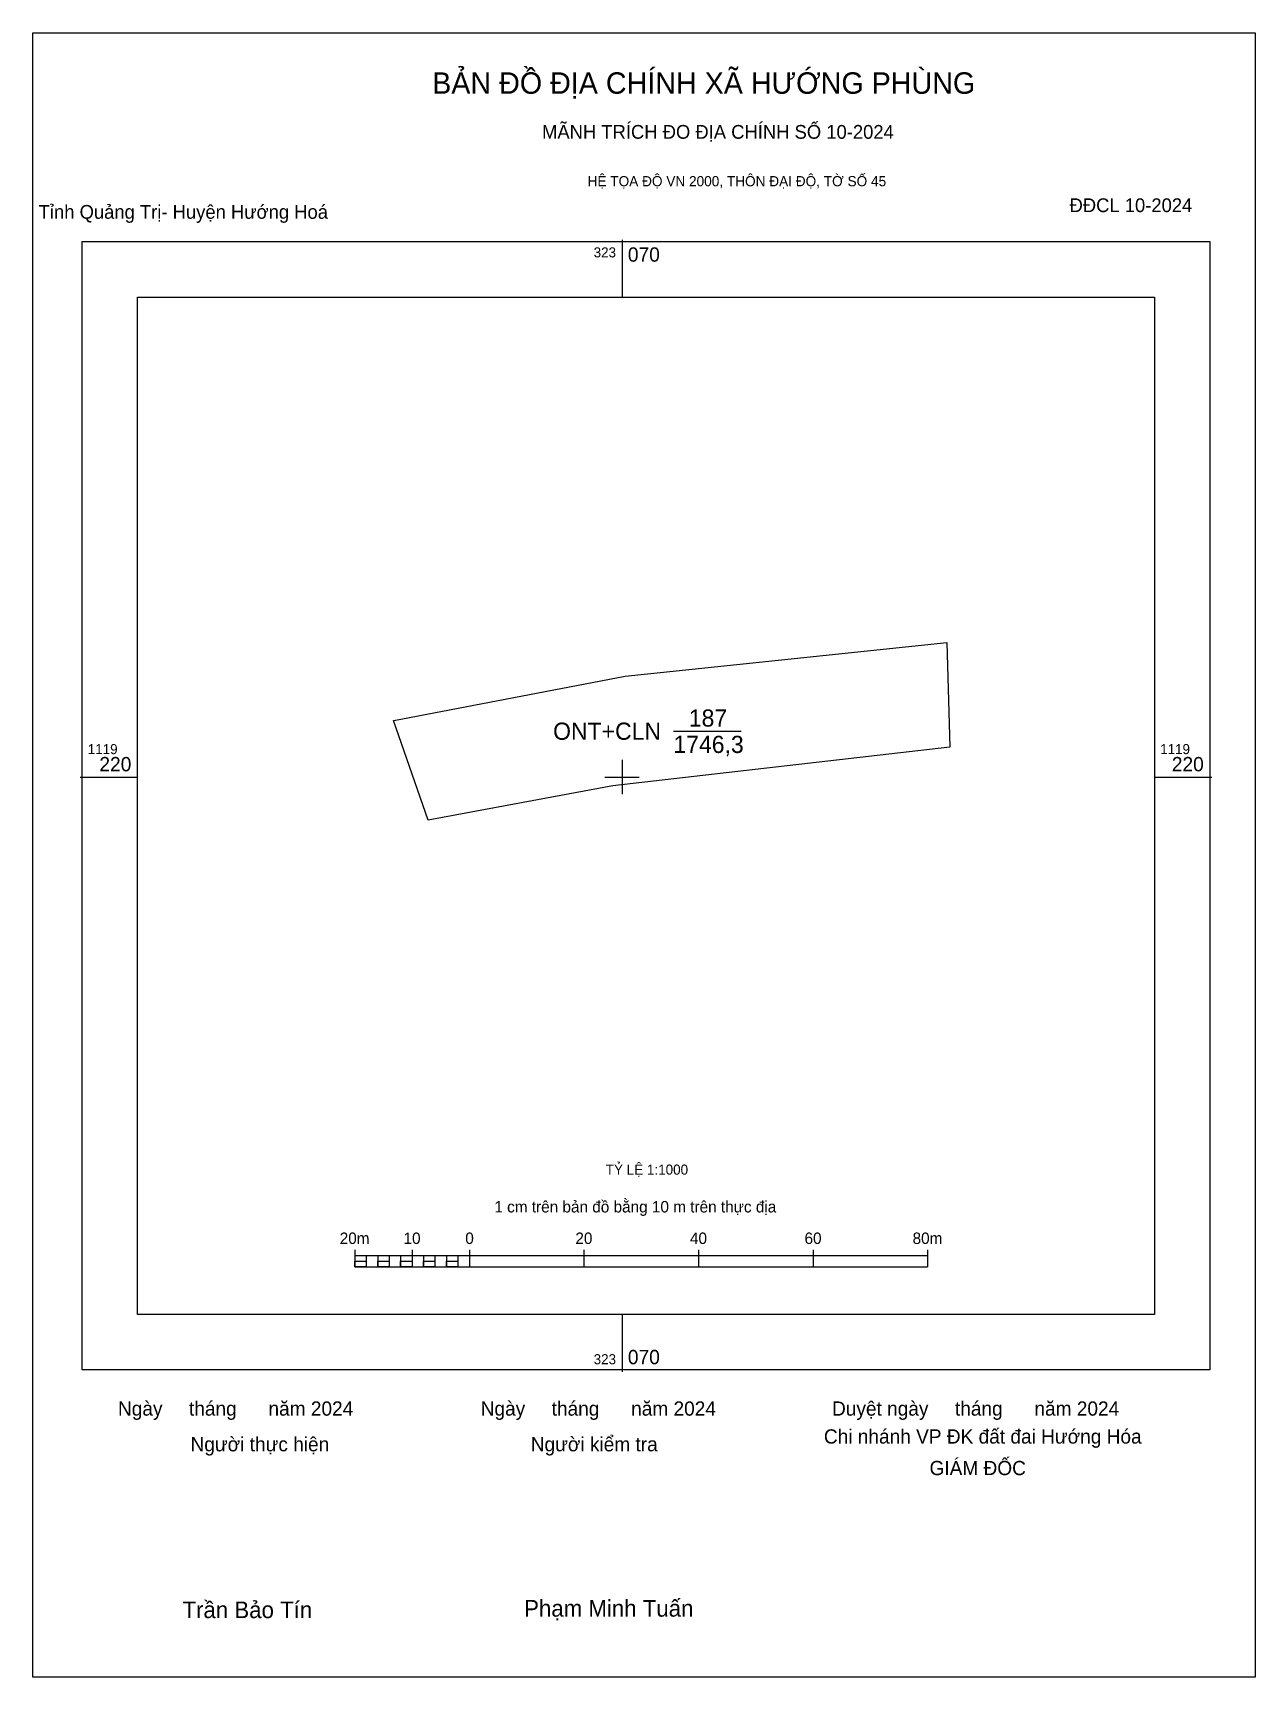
# Model space of a CAD drawing. Extents: x 533912 to 534126, y 1849610 to 1849896.
import ezdxf

# ---------------------------------------------------------------- set-up
doc = ezdxf.new("R2010")
doc.units = 0
for name, color, linetype in [('Level 10', 7, 'Continuous'), ('Level 13', 7, 'Continuous'), ('Level 15', 7, 'Continuous'), ('Level 27', 7, 'Continuous'), ('Level 6', 7, 'Continuous'), ('Level 62', 7, 'Continuous'), ('Level 63', 7, 'Continuous'), ('Level 9', 7, 'Continuous')]:
    doc.layers.add(name, color=color, linetype=linetype)

msp = doc.modelspace()

# ---------------------------------------------------------------- linework, layer by layer
at = {"layer": 'Level 10'}
msp.add_lwpolyline([(533975.21, 1849776.5), (533975.23, 1849776.5), (534015.61, 1849784.2), (534042.9, 1849787.08), (534071.76, 1849790.12), (534072.32, 1849771.83), (534013.5, 1849765.09), (533981.24, 1849759.11)], close=True, dxfattribs=at)
at = {"layer": 'Level 15'}
msp.add_lwpolyline([(533912.24, 1849896.48), (534125.59, 1849896.48), (534125.59, 1849609.56), (533912.24, 1849609.56)], close=True, dxfattribs=at)
at = {"layer": 'Level 27'}
for p, q in [((534042.9, 1849787.08), (534042.9, 1849787.09)), ((533975.23, 1849776.5), (533975.22, 1849776.51)), ((534072.32, 1849771.83), (534072.32, 1849771.82)), ((533981.24, 1849759.11), (533981.24, 1849759.1))]:
    msp.add_line(p, q, dxfattribs=at)
at = {"layer": 'Level 62'}
msp.add_lwpolyline([(533930.51, 1849850.36), (534108.02, 1849850.36), (534108.02, 1849672.85), (533930.51, 1849672.85)], close=True, dxfattribs=at)
at = {"layer": 'Level 63'}
for p, q in [((534015.1, 1849860.36), (534015.1, 1849850.36)), ((534024.05, 1849774.62), (534035.88, 1849774.62)), ((534015.1, 1849769.62), (534015.1, 1849763.62)), ((533920.51, 1849766.62), (533930.51, 1849766.62)), ((534012.1, 1849766.62), (534018.1, 1849766.62)), ((534108.02, 1849766.62), (534118.02, 1849766.62)), ((533968.43, 1849684.14), (533968.43, 1849681.14)), ((533978.43, 1849684.14), (533978.43, 1849681.14)), ((533988.43, 1849684.14), (533988.43, 1849681.14)), ((534008.43, 1849684.14), (534008.43, 1849681.14)), ((534028.43, 1849684.14), (534028.43, 1849681.14)), ((534048.43, 1849684.14), (534048.43, 1849681.14)), ((534068.43, 1849684.14), (534068.43, 1849681.14)), ((533968.43, 1849683.14), (534068.43, 1849683.14)), ((533968.43, 1849681.14), (534068.43, 1849681.14)), ((533970.43, 1849683.14), (533970.43, 1849681.14)), ((533972.43, 1849683.14), (533972.43, 1849681.14)), ((533974.43, 1849683.14), (533974.43, 1849681.14)), ((533976.43, 1849683.14), (533976.43, 1849681.14)), ((533978.43, 1849683.14), (533978.43, 1849681.14)), ((533980.43, 1849683.14), (533980.43, 1849681.14)), ((533982.43, 1849683.14), (533982.43, 1849681.14)), ((533984.43, 1849683.14), (533984.43, 1849681.14)), ((533986.43, 1849683.14), (533986.43, 1849681.14)), ((533988.43, 1849683.14), (533988.43, 1849681.14)), ((534015.1, 1849672.85), (534015.1, 1849662.85))]:
    msp.add_line(p, q, dxfattribs=at)
for points in [[(533920.82, 1849860.05), (534117.71, 1849860.05), (534117.71, 1849663.16), (533920.82, 1849663.16)], [(533968.43, 1849682.14), (533970.43, 1849682.14), (533970.43, 1849681.14), (533968.43, 1849681.14)], [(533968.43, 1849682.14), (533970.43, 1849682.14), (533970.43, 1849681.14), (533968.43, 1849681.14)], [(533972.43, 1849682.14), (533974.43, 1849682.14), (533974.43, 1849681.14), (533972.43, 1849681.14)], [(533976.43, 1849682.14), (533978.43, 1849682.14), (533978.43, 1849681.14), (533976.43, 1849681.14)], [(533980.43, 1849682.14), (533982.43, 1849682.14), (533982.43, 1849681.14), (533980.43, 1849681.14)], [(533984.43, 1849682.14), (533986.43, 1849682.14), (533986.43, 1849681.14), (533984.43, 1849681.14)]]:
    msp.add_lwpolyline(points, close=True, dxfattribs=at)

# ---------------------------------------------------------------- texts
at = {"layer": 'Level 13'}
for s, p in [('187', (534026.74, 1849775.42)), ('ONT+CLN', (534003.05, 1849773.12)), ('1746,3', (534024.05, 1849770.82))]:
    msp.add_text(s, height=3, dxfattribs=at).set_placement(p)
at = {"layer": 'Level 6'}
msp.add_text('TỶ LỆ 1:1000', height=1.7579, dxfattribs=at).set_placement((534012.24, 1849697.24))
at = {"layer": 'Level 63'}
for s, height, p in [('BẢN ĐỒ ĐỊA CHÍNH XÃ HƯỚNG PHÙNG', 3.7437, (533981.94, 1849885.85)), ('MÃNH TRÍCH ĐO ĐỊA CHÍNH SỐ 10-2024', 2.4022, (534001.12, 1849878)), ('HỆ TỌA ĐỘ VN 2000, THÔN ĐẠI ĐỘ, TỜ SỐ 45', 1.7782, (534009.07, 1849869.71)), ('323', 1.75, (534010.13, 1849857.3)), ('070', 2.5, (534016.1, 1849856.55)), ('1119', 1.75, (533921.82, 1849770.62)), ('1119', 1.75, (534109.02, 1849770.62)), ('220', 2.5, (533923.85, 1849767.62)), ('220', 2.5, (534111.05, 1849767.62)), ('1 cm trên bản đồ bằng 10 m trên thực địa', 2, (533992.79, 1849690.64)), ('20m', 2, (533965.8, 1849685.14)), ('10', 2, (533976.94, 1849685.14)), ('0', 2, (533987.72, 1849685.14)), ('20', 2, (534006.94, 1849685.14)), ('40', 2, (534026.94, 1849685.14)), ('60', 2, (534046.94, 1849685.14)), ('80m', 2, (534065.8, 1849685.14)), ('070', 2.5, (534016.1, 1849664.16)), ('323', 1.75, (534010.13, 1849664.16)), ('Ngày     tháng      năm 2024', 2.4883, (533927.1, 1849655.18)), ('Ngày     tháng      năm 2024', 2.4883, (533990.41, 1849655.18)), ('Duyệt ngày     tháng      năm 2024', 2.4883, (534051.74, 1849655.18)), ('Người kiểm tra', 2.4883, (533999.15, 1849648.96)), ('Chi nhánh VP ĐK đất đai Hướng Hóa', 2.4883, (534050.32, 1849650.31)), ('Người thực hiện', 2.4883, (533939.76, 1849648.96)), ('GIÁM ĐỐC', 2.488, (534068.76, 1849644.8)), ('Trần Bảo Tín', 2.9024, (533938.35, 1849619.85)), ('Phạm Minh Tuấn', 2.9024, (533997.99, 1849620.11))]:
    msp.add_text(s, height=height, dxfattribs=at).set_placement(p)
at = {"layer": 'Level 9'}
for s, p in [('ĐĐCL 10-2024', (534093.2, 1849865.2)), ('Tỉnh Quảng Trị- Huyện Hướng Hoá', (533913.25, 1849864.04))]:
    msp.add_text(s, height=2.4022, dxfattribs=at).set_placement(p)

doc.saveas('drawing.dxf')
